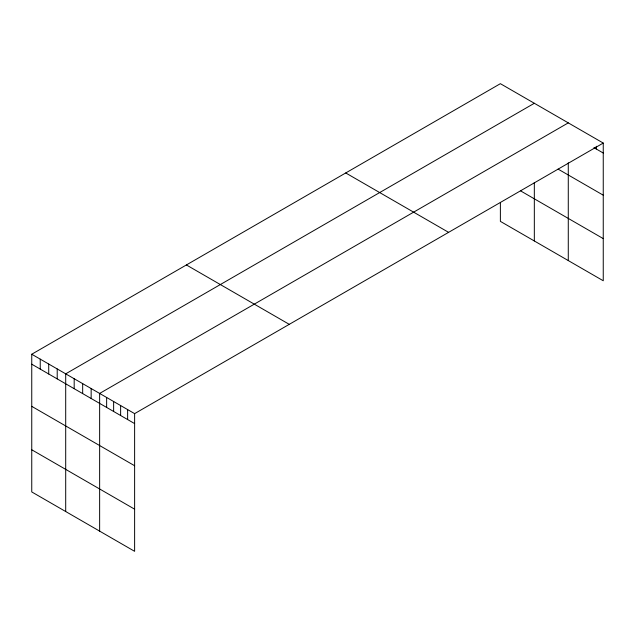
<?xml version="1.0" encoding="UTF-8"?>
<svg xmlns="http://www.w3.org/2000/svg" width="635" height="635" viewBox="0 0 635 635"><rect width="100%" height="100%" fill="white"/><g stroke="black" fill="none" stroke-linecap="round" stroke-linejoin="round"><path stroke-width="0.95" d="M603.25 143.065L134.62 413.631L134.62 551.323L31.75 491.934L31.75 354.235L500.38 83.677L603.25 143.065L603.25 280.765L500.38 221.369L500.38 202.636M534.329 103.275L65.699 373.84L65.699 511.532M568.277 122.873L99.639 393.438L99.639 531.13M593.923 147.645L603.25 153.027M558.094 169.108L603.25 195.183M520.748 190.976L603.25 238.609M345.734 172.958L448.604 232.354M186.396 264.954L289.266 324.342M31.75 354.235L134.62 413.631M31.75 364.196L134.62 423.593M31.75 406.352L134.62 465.741M31.75 449.778L134.62 509.175M596.257 146.272L596.257 148.987M568.277 162.814L568.277 260.572M534.329 182.412L534.329 240.975M127.627 409.591L127.627 419.552M120.626 405.551L120.626 415.512M113.633 401.51L113.633 411.472M106.64 397.47L106.64 407.44M91.154 388.533L91.154 398.494M82.669 383.635L82.669 393.597M74.184 378.738L74.184 388.699M57.213 368.935L57.213 378.897M48.72 364.038L48.72 373.999M40.235 359.14L40.235 369.102"/></g></svg>
